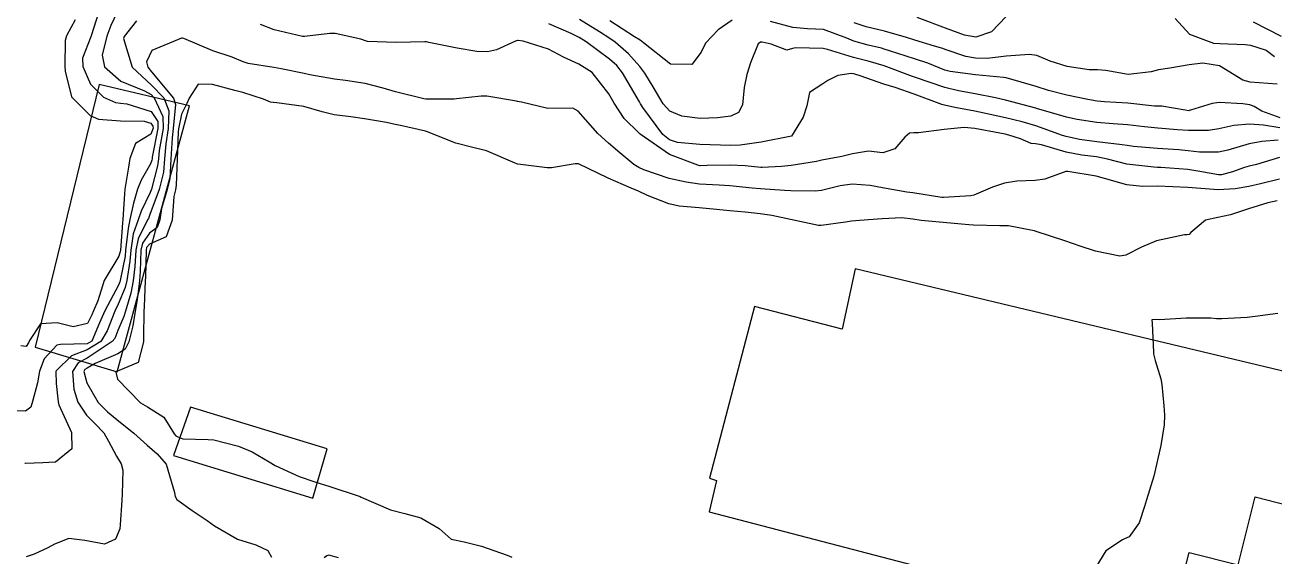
# Model space of a CAD drawing. Header units: metres. Extents: x 307586 to 320046, y 7427249 to 7434250.
# Drawn here: x 314009.8 to 314091.7, y 7433008.2 to 7433043 of the extents above; entities that cross this region are included whole.
import ezdxf

# ---------------------------------------------------------------- set-up
doc = ezdxf.new("R2010")
doc.units = ezdxf.units.M
doc.header["$MEASUREMENT"] = 0
for name, color, linetype in [('Curvas de Nivel 1m', 11, 'Continuous'), ('Curvas de Nivel 5m', 15, 'Continuous'), ('Edificações', 30, 'Continuous')]:
    doc.layers.add(name, color=color, linetype=linetype)

msp = doc.modelspace()

# ---------------------------------------------------------------- linework, layer by layer
at = {"layer": 'Curvas de Nivel 1m', "flags": 128}
for points, elevation in [([(314016.078, 7433044.292), (314015.455, 7433043.009), (314015.203, 7433042.304), (314014.889, 7433041.057), (314015.043, 7433040.306), (314016.119, 7433039.357), (314017.665, 7433038.719), (314018.106, 7433038.479), (314018.301, 7433038.267), (314018.871, 7433037.039), (314018.876, 7433036.258), (314018.629, 7433034.822), (314018.57, 7433034.262), (314018.519, 7433033.8), (314018.115, 7433032.269), (314018.031, 7433032.065), (314017.454, 7433030.84), (314017.242, 7433030.278), (314016.928, 7433029.351), (314016.762, 7433028.282), (314016.702, 7433027.556), (314016.512, 7433026.285), (314016.406, 7433025.838), (314015.947, 7433024.744), (314015.727, 7433024.293), (314015.221, 7433023.003), (314014.797, 7433022.307), (314013.907, 7433021.743), (314012.876, 7433021.358), (314011.894, 7433020.406), (314011.87, 7433020.364), (314011.861, 7433020.34), (314011.881, 7433019.536), (314011.995, 7433018.339), (314012.05, 7433018.149), (314012.886, 7433016.33), (314012.889, 7433015.273), (314011.823, 7433014.385), (314011.784, 7433014.38), (314010.99, 7433014.348), (314009.871, 7433014.311), (314009.822, 7433014.306)], 731), ([(314014.648, 7433043.84), (314014.173, 7433042.32), (314014.152, 7433042.261), (314013.607, 7433040.857), (314013.616, 7433040.325), (314014.115, 7433039.153), (314014.979, 7433038.307), (314015.771, 7433037.967), (314016.099, 7433037.915), (314016.503, 7433037.882), (314018.094, 7433037.363), (314018.538, 7433036.714), (314018.545, 7433036.263), (314018.168, 7433034.373), (314018.158, 7433034.269), (314018.146, 7433034.185), (314018.058, 7433033.935), (314017.441, 7433032.877), (314017.203, 7433032.278), (314016.942, 7433031.362), (314016.707, 7433030.283), (314016.59, 7433029.698), (314016.425, 7433028.286), (314016.385, 7433027.88), (314016.074, 7433026.289), (314016.051, 7433026.2), (314015.96, 7433025.992), (314015.053, 7433024.303), (314014.722, 7433023.517), (314014.211, 7433022.316), (314013.911, 7433022.139), (314012.146, 7433022.102), (314011.91, 7433022.049), (314011.082, 7433021.167), (314010.786, 7433020.351), (314010.651, 7433019.582), (314010.33, 7433018.355), (314010.214, 7433018.002), (314009.857, 7433017.739), (314009.251, 7433017.763)], 732), ([(314013.114, 7433043.386), (314012.559, 7433042.336), (314012.467, 7433042.02), (314012.447, 7433040.337), (314012.457, 7433040.008), (314012.882, 7433038.332), (314014.091, 7433037.101), (314014.655, 7433036.877), (314016.087, 7433036.747), (314017.637, 7433036.725), (314018.086, 7433036.599), (314018.218, 7433036.402), (314018.223, 7433036.268), (314018.079, 7433035.884), (314017.071, 7433035.282), (314016.709, 7433034.284), (314016.613, 7433033.726), (314016.378, 7433032.287), (314016.349, 7433031.967), (314016.235, 7433030.288), (314016.217, 7433030.081), (314016.085, 7433028.289), (314016.075, 7433028.197), (314015.979, 7433027.883), (314015.026, 7433026.304), (314014.595, 7433024.956), (314014.327, 7433024.314), (314014.215, 7433024.039), (314013.93, 7433023.473), (314012.989, 7433023.267), (314011.931, 7433023.528), (314010.836, 7433023.445), (314010.117, 7433022.358), (314010.061, 7433022.209), (314009.909, 7433021.962), (314009.547, 7433022.003)], 733), ([(314091.973, 7433035.493), (314090.897, 7433035.398), (314090.081, 7433035.247), (314088.67, 7433034.831), (314088.076, 7433034.696), (314086.82, 7433034.698), (314086.076, 7433034.799), (314085.476, 7433034.858), (314084.078, 7433034.948), (314082.502, 7433035.073), (314082.079, 7433035.134), (314081.756, 7433035.181), (314080.081, 7433035.379), (314078.946, 7433035.541), (314078.085, 7433035.721), (314077.842, 7433035.796), (314076.092, 7433036.438), (314075.207, 7433036.696), (314074.096, 7433036.952), (314072.394, 7433037.323), (314072.101, 7433037.382), (314070.78, 7433037.633), (314070.105, 7433037.775), (314069.92, 7433037.828), (314068.115, 7433038.501), (314066.861, 7433038.943), (314066.125, 7433039.164), (314064.583, 7433039.713), (314064.227, 7433039.812), (314064.134, 7433039.838), (314063.996, 7433039.86), (314063.123, 7433039.73), (314062.456, 7433039.409), (314062.124, 7433039.172), (314061.261, 7433038.603), (314061.08, 7433037.75), (314060.849, 7433036.999), (314060.083, 7433035.76), (314058.079, 7433035.363), (314056.714, 7433035.166), (314056.076, 7433035.147), (314055.414, 7433035.157), (314054.076, 7433035.197), (314052.596, 7433035.337), (314052.079, 7433035.512), (314051.65, 7433035.864), (314050.34, 7433037.639), (314050.18, 7433037.879), (314050.105, 7433038.002), (314048.997, 7433039.897), (314048.618, 7433040.383), (314048.142, 7433040.797), (314046.607, 7433041.925), (314046.157, 7433042.211), (314045.627, 7433042.472), (314044.17, 7433043.104)], 731), ([(314092.097, 7433036.3), (314091.027, 7433036.468), (314090.1, 7433036.541), (314089.068, 7433036.451), (314088.095, 7433036.242), (314087.404, 7433036.126), (314086.093, 7433036.122), (314085.39, 7433036.164), (314084.095, 7433036.271), (314083.221, 7433036.364), (314082.098, 7433036.495), (314081.152, 7433036.568), (314080.094, 7433036.651), (314078.801, 7433036.838), (314078.097, 7433037.004), (314076.142, 7433037.57), (314076.103, 7433037.584), (314076.086, 7433037.587), (314074.111, 7433038.122), (314073.453, 7433038.266), (314072.117, 7433038.53), (314071.029, 7433038.721), (314070.122, 7433038.939), (314068.205, 7433039.596), (314068.132, 7433039.625), (314068.018, 7433039.671), (314066.14, 7433040.372), (314065.1, 7433040.663), (314064.145, 7433040.914), (314062.446, 7433041.441), (314062.15, 7433041.496), (314060.364, 7433041.544), (314060.15, 7433041.501), (314059.772, 7433041.388), (314058.733, 7433041.781), (314058.155, 7433041.916), (314058.036, 7433041.909), (314057.881, 7433041.793), (314057.389, 7433040.549), (314057.145, 7433039.8), (314056.974, 7433038.948), (314056.861, 7433037.802), (314056.609, 7433037.293), (314056.096, 7433037.069), (314055.234, 7433036.962), (314054.094, 7433036.91), (314052.894, 7433037.053), (314052.098, 7433037.387), (314051.666, 7433037.864), (314050.998, 7433038.993), (314050.459, 7433039.877), (314050.137, 7433040.315), (314049.391, 7433041.137), (314048.508, 7433041.905), (314048.157, 7433042.153), (314047.483, 7433042.597), (314046.175, 7433043.4)], 732), ([(314056.176, 7433043.363), (314055.26, 7433042.73), (314054.442, 7433041.836), (314054.147, 7433041.253), (314053.542, 7433040.443), (314052.139, 7433040.472), (314050.369, 7433041.878), (314050.155, 7433042.034), (314049.786, 7433042.258), (314048.174, 7433043.313)], 733), ([(314092.107, 7433036.962), (314090.918, 7433037.398), (314090.412, 7433037.701), (314090.117, 7433037.807), (314089.663, 7433037.869), (314088.118, 7433037.953), (314087.654, 7433037.898), (314086.239, 7433037.449), (314086.138, 7433037.424), (314086.113, 7433037.423), (314085.885, 7433037.453), (314084.358, 7433037.719), (314084.115, 7433037.721), (314083.872, 7433037.726), (314082.117, 7433037.91), (314080.6, 7433038.013), (314080.111, 7433038.054), (314079.499, 7433038.15), (314078.116, 7433038.435), (314076.928, 7433038.755), (314076.124, 7433038.997), (314074.149, 7433039.583), (314074.133, 7433039.584), (314073.973, 7433039.602), (314072.134, 7433039.762), (314070.481, 7433039.981), (314070.137, 7433040.082), (314069.013, 7433040.533), (314068.144, 7433040.823), (314066.49, 7433041.346), (314066.151, 7433041.462), (314065.97, 7433041.511), (314065.101, 7433041.706), (314064.157, 7433041.983), (314063.708, 7433042.177), (314062.168, 7433042.738), (314061.13, 7433042.789), (314060.169, 7433042.863), (314058.694, 7433043.263)], 733), ([(314091.907, 7433039.16), (314090.132, 7433039.296), (314089.661, 7433039.415), (314088.142, 7433040.351), (314087.047, 7433040.538), (314086.143, 7433040.418), (314084.88, 7433040.208), (314084.139, 7433040.091), (314083.647, 7433039.976), (314082.136, 7433039.799), (314080.678, 7433040.061), (314080.139, 7433040.098), (314079.581, 7433040.093), (314078.141, 7433040.316), (314077.039, 7433040.666), (314076.148, 7433041.032), (314075.682, 7433041.111), (314074.147, 7433040.995), (314072.909, 7433040.848), (314072.145, 7433040.854), (314071.499, 7433040.979), (314070.151, 7433041.437), (314069.991, 7433041.492), (314069.458, 7433041.657), (314068.159, 7433042.053), (314067.62, 7433042.217), (314066.167, 7433042.632), (314064.966, 7433042.913), (314064.175, 7433043.172)], 734), ([(314085.222, 7433043.464), (314086.168, 7433042.436), (314087.737, 7433041.856), (314088.159, 7433041.824), (314089.82, 7433041.751), (314090.157, 7433041.707), (314091.196, 7433041.394), (314091.744, 7433040.981)], 734), ([(314090.345, 7433043.243), (314092.167, 7433042.3)], 733), ([(314092.056, 7433032.933), (314090.82, 7433032.63), (314090.049, 7433032.462), (314089.169, 7433032.296), (314088.045, 7433032.229), (314087.184, 7433032.301), (314086.047, 7433032.397), (314085.073, 7433032.439), (314084.048, 7433032.473), (314083.08, 7433032.457), (314082.049, 7433032.553), (314080.593, 7433032.984), (314080.057, 7433033.135), (314078.18, 7433033.429), (314078.061, 7433033.427), (314076.682, 7433032.936), (314076.052, 7433032.855), (314074.837, 7433032.802), (314074.049, 7433032.672), (314073.251, 7433032.402), (314072.037, 7433031.886), (314071.823, 7433031.836), (314070.034, 7433031.729), (314069.941, 7433031.734), (314068.038, 7433032.032), (314067.626, 7433032.087), (314066.043, 7433032.375), (314065.227, 7433032.521), (314064.046, 7433032.596), (314063.269, 7433032.503), (314062.04, 7433032.192), (314061.634, 7433032.149), (314060.039, 7433032.177), (314059.612, 7433032.194), (314058.04, 7433032.29), (314057.488, 7433032.349), (314056.043, 7433032.507), (314055.327, 7433032.537), (314054.045, 7433032.614), (314053.164, 7433032.731), (314052.05, 7433032.971), (314050.388, 7433033.547), (314050.06, 7433033.693), (314049.741, 7433033.885), (314048.827, 7433034.655), (314048.077, 7433035.3), (314047.374, 7433035.917), (314046.098, 7433037.401), (314045.744, 7433037.58), (314044.099, 7433037.565), (314042.373, 7433037.977), (314042.104, 7433038.031), (314042.041, 7433038.043), (314040.108, 7433038.367), (314039.733, 7433038.381), (314038.105, 7433038.19), (314037.956, 7433038.181), (314036.105, 7433038.176), (314035.968, 7433038.189), (314034.112, 7433038.666), (314033.31, 7433038.893), (314032.119, 7433039.193), (314030.84, 7433039.395), (314030.123, 7433039.488), (314028.501, 7433039.77), (314028.128, 7433039.849), (314026.625, 7433040.165), (314026.134, 7433040.247), (314024.456, 7433040.515), (314024.137, 7433040.62), (314023.412, 7433040.936), (314022.144, 7433041.349), (314020.236, 7433042.155), (314020.152, 7433042.178), (314020.095, 7433042.183), (314018.144, 7433041.364), (314017.796, 7433040.613), (314017.879, 7433040.273), (314018.128, 7433039.968), (314019.574, 7433038.248), (314019.691, 7433037.838), (314019.551, 7433036.248), (314019.478, 7433035.65), (314019.393, 7433034.25), (314019.313, 7433032.982), (314019.15, 7433032.253), (314018.778, 7433031.016), (314018.664, 7433030.26), (314018.492, 7433029.776), (314018, 7433029.4), (314017.521, 7433028.743), (314017.433, 7433028.276), (314017.37, 7433026.875), (314017.329, 7433026.276), (314017.183, 7433025.046), (314017.058, 7433024.279), (314016.888, 7433023.321), (314016.636, 7433022.283), (314016.406, 7433021.787), (314015.905, 7433021.497), (314014.436, 7433020.85), (314013.895, 7433020.539), (314013.756, 7433020.459), (314013.685, 7433020.322), (314013.882, 7433019.585), (314014.628, 7433018.309), (314015.237, 7433017.68), (314015.852, 7433017.187), (314016.967, 7433016.279), (314017.835, 7433015.499), (314018.502, 7433014.932), (314019.089, 7433014.251), (314019.631, 7433012.407), (314019.657, 7433012.242), (314019.683, 7433012.133), (314019.79, 7433011.952), (314020.783, 7433011.23), (314021.776, 7433010.557), (314022.246, 7433010.215), (314023.76, 7433009.335), (314024.963, 7433008.974), (314025.75, 7433008.609), (314025.983, 7433008.168)], 729), ([(314091.911, 7433031.506), (314091.296, 7433031.391), (314090.029, 7433030.993), (314088.851, 7433030.595), (314088.023, 7433030.426), (314087.212, 7433030.247), (314086.243, 7433029.448), (314086.148, 7433029.312), (314086.011, 7433029.285), (314085.846, 7433029.287), (314084.007, 7433028.893), (314083.016, 7433028.477), (314081.997, 7433027.947), (314081.608, 7433027.893), (314080, 7433028.222), (314079.007, 7433028.544), (314078.003, 7433028.887), (314076.051, 7433029.531), (314076.013, 7433029.543), (314075.868, 7433029.572), (314074.301, 7433029.881), (314074.016, 7433029.886), (314073.743, 7433029.875), (314072.016, 7433029.918), (314071.7, 7433029.94), (314070.017, 7433030.088), (314068.585, 7433030.228), (314068.019, 7433030.31), (314067.3, 7433030.397), (314066.019, 7433030.332), (314064.535, 7433030.229), (314064.018, 7433030.189), (314063.616, 7433030.124), (314062.014, 7433029.894), (314061.853, 7433029.903), (314060.018, 7433030.289), (314058.788, 7433030.546), (314058.022, 7433030.671), (314057.044, 7433030.779), (314056.023, 7433030.857), (314055.152, 7433030.951), (314054.025, 7433031.056), (314052.717, 7433031.162), (314052.027, 7433031.315), (314050.636, 7433031.874), (314050.037, 7433032.148), (314049.572, 7433032.355), (314048.049, 7433032.993), (314046.114, 7433033.929), (314046.063, 7433033.943), (314045.901, 7433033.932), (314044.335, 7433033.68), (314044.059, 7433033.676), (314042.127, 7433033.914), (314042.062, 7433033.934), (314041.97, 7433033.981), (314040.071, 7433034.797), (314039.089, 7433035.031), (314038.075, 7433035.287), (314036.142, 7433036.049), (314036.083, 7433036.069), (314034.455, 7433036.442), (314034.087, 7433036.523), (314033.537, 7433036.637), (314032.091, 7433036.887), (314031.192, 7433037.009), (314030.093, 7433037.156), (314029.312, 7433037.349), (314028.098, 7433037.7), (314026.328, 7433037.94), (314026.101, 7433037.95), (314025.916, 7433037.988), (314025.473, 7433038.179), (314024.109, 7433038.607), (314023.582, 7433038.734), (314022.117, 7433039.129), (314021.19, 7433039.156), (314020.58, 7433038.235), (314020.435, 7433037.901), (314020.093, 7433037.2), (314019.899, 7433036.243), (314019.876, 7433036.038), (314019.809, 7433034.244), (314019.741, 7433032.541), (314019.686, 7433032.245), (314019.575, 7433031.793), (314019.478, 7433030.248), (314019.091, 7433029.159), (314017.989, 7433028.67), (314017.8, 7433028.458), (314017.764, 7433028.272), (314017.723, 7433026.515), (314017.715, 7433026.272), (314017.63, 7433024.59), (314017.615, 7433024.273), (314017.597, 7433022.594), (314017.599, 7433022.273), (314017.258, 7433020.917), (314015.894, 7433020.351), (314015.777, 7433020.292), (314015.886, 7433019.836), (314017.396, 7433018.275), (314017.86, 7433018.025), (314018.933, 7433017.333), (314019.614, 7433016.243), (314019.719, 7433016.119), (314019.841, 7433016.039), (314020.166, 7433015.911), (314021.84, 7433015.879), (314022.213, 7433015.843), (314023.835, 7433015.443), (314024.714, 7433015.069), (314025.825, 7433014.402), (314026.22, 7433014.166), (314027.812, 7433013.439), (314028.835, 7433013.107), (314029.803, 7433012.794), (314031.744, 7433012.15), (314031.793, 7433012.13), (314031.868, 7433012.099), (314033.785, 7433011.263), (314034.73, 7433011.014), (314035.78, 7433010.748), (314036.986, 7433010.038), (314037.763, 7433009.348), (314038.609, 7433009.168), (314039.756, 7433008.891), (314041.439, 7433008.292), (314041.746, 7433008.173)], 728), ([(314091.95, 7433024.131), (314090.48, 7433023.926), (314089.948, 7433023.874), (314088.294, 7433023.775), (314087.946, 7433023.783), (314087.563, 7433023.817), (314085.947, 7433023.833), (314084.192, 7433023.723), (314083.946, 7433023.746), (314083.705, 7433023.723), (314083.716, 7433023.482), (314083.805, 7433021.59), (314083.812, 7433021.481), (314083.909, 7433021.056), (314084.278, 7433019.856), (314084.344, 7433019.473), (314084.491, 7433018.082), (314084.529, 7433017.47), (314084.5, 7433016.834), (314084.277, 7433015.473), (314083.823, 7433013.48), (314083.355, 7433011.929), (314083.221, 7433011.486), (314082.856, 7433010.416), (314082.221, 7433009.496), (314081.912, 7433009.358), (314081.771, 7433009.305), (314080.691, 7433008.583), (314080.016, 7433007.517)], 727), ([(314030.371, 7433008.114), (314029.746, 7433008.3), (314029.616, 7433008.25), (314029.445, 7433008.124)], 728)]:
    msp.add_lwpolyline(points, dxfattribs=dict(at, elevation=elevation))
at = {"layer": 'Curvas de Nivel 5m', "flags": 128}
for points, elevation in [([(314017.139, 7433043.309), (314016.338, 7433042.288), (314016.289, 7433042.152), (314016.852, 7433040.283), (314018.115, 7433039.094), (314018.923, 7433038.258), (314019.25, 7433037.408), (314019.211, 7433036.253), (314019.061, 7433035.243), (314018.983, 7433034.256), (314018.905, 7433033.402), (314018.62, 7433032.261), (314018.016, 7433030.616), (314017.919, 7433030.365), (314017.87, 7433030.271), (314017.242, 7433029.03), (314017.1, 7433028.279), (314017.033, 7433027.219), (314016.93, 7433026.28), (314016.777, 7433025.459), (314016.422, 7433024.285), (314016.299, 7433023.925), (314015.924, 7433023.018), (314015.709, 7433022.5), (314015.546, 7433022.296), (314013.902, 7433021.207), (314013.319, 7433020.906), (314012.942, 7433020.33), (314013.024, 7433019.18), (314013.285, 7433018.326), (314013.854, 7433017.464), (314014.438, 7433016.9), (314014.996, 7433016.303), (314015.297, 7433015.758), (314015.828, 7433014.773), (314016.124, 7433014.287), (314016.245, 7433013.857), (314016.199, 7433012.286), (314016.179, 7433011.896), (314016.074, 7433010.287), (314016.046, 7433010.01), (314015.759, 7433009.349), (314015.034, 7433009.02), (314013.757, 7433009.259), (314012.707, 7433009.382), (314011.753, 7433009.012), (314011.322, 7433008.772), (314010.431, 7433008.353), (314009.914, 7433008.186)], 730), ([(314092.073, 7433034.35), (314090.557, 7433033.891), (314090.067, 7433033.783), (314089.778, 7433033.701), (314088.976, 7433033.421), (314088.272, 7433033.215), (314088.06, 7433033.21), (314086.836, 7433033.442), (314086.064, 7433033.567), (314084.279, 7433033.691), (314084.065, 7433033.705), (314083.833, 7433033.715), (314082.067, 7433033.908), (314080.791, 7433034.24), (314080.072, 7433034.388), (314079.104, 7433034.509), (314078.074, 7433034.707), (314076.469, 7433035.176), (314076.08, 7433035.243), (314075.788, 7433035.282), (314075.089, 7433035.585), (314074.314, 7433035.825), (314074.086, 7433035.88), (314073.74, 7433035.95), (314072.089, 7433036.249), (314071.399, 7433036.318), (314070.088, 7433036.196), (314068.39, 7433035.969), (314068.086, 7433035.98), (314067.801, 7433035.958), (314067.515, 7433035.676), (314066.84, 7433034.918), (314066.073, 7433034.668), (314065.132, 7433034.762), (314064.072, 7433034.596), (314063.372, 7433034.425), (314062.067, 7433034.17), (314061.708, 7433034.102), (314060.064, 7433033.837), (314059.425, 7433033.77), (314058.16, 7433033.69), (314058.061, 7433033.691), (314057.037, 7433033.8), (314056.063, 7433033.855), (314054.544, 7433033.833), (314054.089, 7433033.813), (314054.063, 7433033.816), (314053.938, 7433033.841), (314052.07, 7433034.552), (314050.158, 7433035.879), (314050.084, 7433035.945), (314049.109, 7433036.911), (314048.461, 7433037.905), (314048.112, 7433038.534), (314047.011, 7433039.921), (314046.138, 7433040.476), (314045.13, 7433040.932), (314044.148, 7433041.444), (314042.486, 7433041.977), (314042.153, 7433042.017), (314042.119, 7433042.015), (314041.984, 7433041.982), (314040.735, 7433041.406), (314040.146, 7433041.281), (314039.443, 7433041.308), (314038.148, 7433041.529), (314036.306, 7433041.894), (314036.152, 7433041.93), (314036.038, 7433041.938), (314034.151, 7433041.89), (314032.288, 7433041.963), (314032.152, 7433041.995), (314031.839, 7433042.103), (314030.158, 7433042.491), (314029.803, 7433042.481), (314028.155, 7433042.276), (314028.027, 7433042.28), (314026.161, 7433042.716), (314025.276, 7433043.074)], 730), ([(314074.155, 7433043.6), (314073.184, 7433042.594), (314072.162, 7433042.248), (314071.425, 7433042.37), (314070.171, 7433042.838), (314068.317, 7433043.533)], 735)]:
    msp.add_lwpolyline(points, dxfattribs=dict(at, elevation=elevation))
at = {"layer": 'Edificações'}
for points in [[(314014.688, 7433039.147), (314010.488, 7433021.925), (314015.873, 7433020.311), (314020.611, 7433037.748)], [(314054.671, 7433011.13), (314084.815, 7433003.277), (314086.135, 7433008.477), (314089.348, 7433007.662), (314090.477, 7433012.107), (314094.787, 7433011.013), (314095.916, 7433015.459), (314099.265, 7433014.608), (314100.241, 7433018.453), (314064.245, 7433027.061), (314063.392, 7433023.105), (314057.64, 7433024.583), (314054.703, 7433013.332), (314055.163, 7433013.179)], [(314020.675, 7433017.99), (314019.566, 7433014.835), (314028.694, 7433012.022), (314029.632, 7433015.262)]]:
    msp.add_lwpolyline(points, close=True, dxfattribs=at)

doc.saveas('drawing.dxf')
